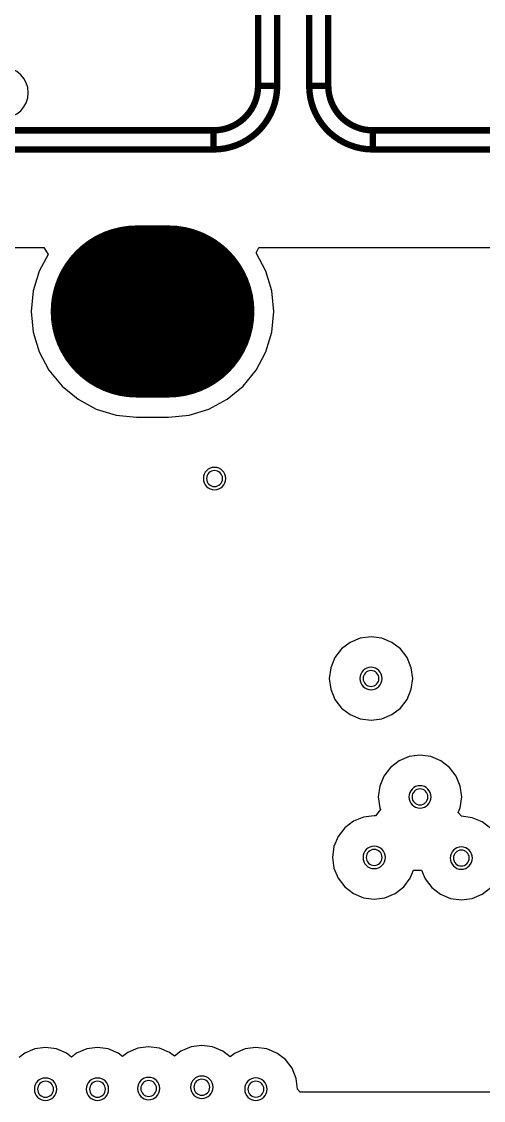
# Model space of a CAD drawing. Header units: inches. Extents: x 32166 to 66782, y 2386 to 7162.
# Drawn here: x 33401.4 to 33434.1, y 3759.9 to 3836.2 of the extents above; entities that cross this region are included whole.
import ezdxf

# ---------------------------------------------------------------- set-up
doc = ezdxf.new("R2010")
doc.units = ezdxf.units.IN
doc.header["$LTSCALE"] = 0.64311
doc.header["$MEASUREMENT"] = 0
for name, color, linetype in [('KEEPOUTLAYER', 6, 'CONTINUOUS'), ('MULTILAYER', 9, 'CONTINUOUS'), ('TOPLAYER', 1, 'CONTINUOUS'), ('TOPOVERLAY', 2, 'CONTINUOUS'), ('TOPSOLDER', 216, 'CONTINUOUS')]:
    doc.layers.add(name, color=color, linetype=linetype)

msp = doc.modelspace()

# ---------------------------------------------------------------- linework, layer by layer
at = {"layer": 'KEEPOUTLAYER'}
for start, end in [(0, 180), (180, 0)]:
    msp.add_arc((33400.068, 3831.12), 1.8, start, end, dxfattribs=at)
at = {"layer": 'MULTILAYER', "const_width": 2.7}
msp.add_lwpolyline([(33412.017, 3815.661, 1), (33409.317, 3815.661, 1)], format="xyb", close=True, dxfattribs=at)
at = {"layer": 'MULTILAYER'}
for centre, start, end in [((33415.053, 3803.85), 0, 180), ((33415.053, 3803.85), 180, 0), ((33426.123, 3789.72), 0, 180), ((33426.123, 3789.72), 180, 0), ((33429.587, 3781.35), 0, 180), ((33429.587, 3781.35), 180, 0), ((33426.347, 3777.075), 0, 180), ((33432.513, 3777.03), 0, 180), ((33426.347, 3777.075), 180, 0), ((33432.513, 3777.03), 180, 0), ((33403.096, 3760.69), 0, 180), ((33406.768, 3760.69), 0, 180), ((33410.391, 3760.74), 0, 180), ((33414.153, 3760.83), 0, 180), ((33414.153, 3760.83), 180, 0), ((33417.978, 3760.695), 0, 180), ((33403.096, 3760.69), 180, 0), ((33406.768, 3760.69), 180, 0), ((33410.391, 3760.74), 180, 0), ((33417.978, 3760.695), 180, 0)]:
    msp.add_arc(centre, 0.562, start, end, dxfattribs=at)
at = {"layer": 'TOPLAYER'}
for p, q in [((33292.354, 3820.185), (33402.985, 3820.185)), ((33403.278, 3819.694), (33402.649, 3818.516)), ((33402.985, 3820.185), (33403.278, 3819.694)), ((33417.995, 3819.806), (33418.174, 3820.185)), ((33418.685, 3818.516), (33417.995, 3819.806)), ((33418.174, 3820.185), (33437.185, 3820.185)), ((33402.649, 3818.516), (33402.224, 3817.116)), ((33419.109, 3817.116), (33418.685, 3818.516)), ((33402.224, 3817.116), (33402.081, 3815.661)), ((33419.252, 3815.661), (33419.109, 3817.116)), ((33402.081, 3815.661), (33402.224, 3814.205)), ((33419.109, 3814.205), (33419.252, 3815.661)), ((33402.224, 3814.205), (33402.649, 3812.806)), ((33418.685, 3812.806), (33419.109, 3814.205)), ((33402.649, 3812.806), (33403.338, 3811.516)), ((33417.995, 3811.516), (33418.685, 3812.806)), ((33403.338, 3811.516), (33404.266, 3810.385)), ((33417.067, 3810.385), (33417.995, 3811.516)), ((33404.266, 3810.385), (33405.396, 3809.457)), ((33415.937, 3809.457), (33417.067, 3810.385)), ((33405.396, 3809.457), (33406.686, 3808.768)), ((33414.647, 3808.768), (33415.937, 3809.457)), ((33406.686, 3808.768), (33408.086, 3808.343)), ((33408.086, 3808.343), (33409.542, 3808.2)), ((33409.542, 3808.2), (33411.792, 3808.2)), ((33411.792, 3808.2), (33413.247, 3808.343)), ((33413.247, 3808.343), (33414.647, 3808.768)), ((33424.648, 3792.275), (33424.037, 3791.806)), ((33425.359, 3792.569), (33424.648, 3792.275)), ((33426.123, 3792.67), (33425.359, 3792.569)), ((33426.886, 3792.569), (33426.123, 3792.67)), ((33427.598, 3792.275), (33426.886, 3792.569)), ((33428.209, 3791.806), (33427.598, 3792.275)), ((33424.037, 3791.806), (33423.568, 3791.195)), ((33428.678, 3791.195), (33428.209, 3791.806)), ((33423.568, 3791.195), (33423.273, 3790.483)), ((33428.972, 3790.483), (33428.678, 3791.195)), ((33423.273, 3790.483), (33423.173, 3789.72)), ((33429.073, 3789.72), (33428.972, 3790.483)), ((33423.173, 3789.72), (33423.273, 3788.956)), ((33428.972, 3788.956), (33429.073, 3789.72)), ((33423.273, 3788.956), (33423.568, 3788.245)), ((33423.568, 3788.245), (33424.037, 3787.634)), ((33428.209, 3787.634), (33428.678, 3788.245)), ((33428.678, 3788.245), (33428.972, 3788.956)), ((33424.037, 3787.634), (33424.648, 3787.165)), ((33427.598, 3787.165), (33428.209, 3787.634)), ((33424.648, 3787.165), (33425.359, 3786.87)), ((33425.359, 3786.87), (33426.123, 3786.769)), ((33426.123, 3786.769), (33426.886, 3786.87)), ((33426.886, 3786.87), (33427.598, 3787.165)), ((33428.112, 3783.904), (33427.501, 3783.436)), ((33428.823, 3784.199), (33428.112, 3783.904)), ((33429.587, 3784.3), (33428.823, 3784.199)), ((33430.351, 3784.199), (33429.587, 3784.3)), ((33431.062, 3783.904), (33430.351, 3784.199)), ((33431.673, 3783.436), (33431.062, 3783.904)), ((33427.501, 3783.436), (33427.032, 3782.825)), ((33432.142, 3782.825), (33431.673, 3783.436)), ((33426.737, 3782.113), (33426.637, 3781.35)), ((33427.032, 3782.825), (33426.737, 3782.113)), ((33432.437, 3782.113), (33432.142, 3782.825)), ((33432.537, 3781.35), (33432.437, 3782.113)), ((33426.637, 3781.35), (33426.737, 3780.586)), ((33432.437, 3780.586), (33432.537, 3781.35)), ((33426.737, 3780.586), (33426.787, 3780.466)), ((33432.3, 3780.257), (33432.437, 3780.586)), ((33425.583, 3779.924), (33424.872, 3779.629)), ((33426.347, 3780.025), (33425.583, 3779.924)), ((33426.439, 3780.013), (33426.347, 3780.025)), ((33426.787, 3780.466), (33426.439, 3780.013)), ((33432.513, 3779.98), (33432.3, 3780.257)), ((33433.276, 3779.879), (33432.513, 3779.98)), ((33433.988, 3779.585), (33433.276, 3779.879)), ((33424.261, 3779.161), (33423.792, 3778.55)), ((33424.872, 3779.629), (33424.261, 3779.161)), ((33434.599, 3779.116), (33433.988, 3779.585)), ((33423.792, 3778.55), (33423.497, 3777.838)), ((33423.497, 3777.838), (33423.397, 3777.075)), ((33423.397, 3777.075), (33423.497, 3776.311)), ((33423.497, 3776.311), (33423.792, 3775.599)), ((33428.902, 3775.599), (33429.135, 3776.162)), ((33429.135, 3776.162), (33429.706, 3776.162)), ((33429.706, 3776.162), (33429.958, 3775.555)), ((33423.792, 3775.599), (33424.261, 3774.988)), ((33428.433, 3774.988), (33428.902, 3775.599)), ((33429.958, 3775.555), (33430.427, 3774.944)), ((33424.261, 3774.988), (33424.872, 3774.52)), ((33424.872, 3774.52), (33425.583, 3774.225)), ((33427.111, 3774.225), (33427.822, 3774.52)), ((33427.822, 3774.52), (33428.433, 3774.988)), ((33430.427, 3774.944), (33431.038, 3774.475)), ((33431.038, 3774.475), (33431.749, 3774.18)), ((33433.276, 3774.18), (33433.988, 3774.475)), ((33433.988, 3774.475), (33434.599, 3774.944)), ((33425.583, 3774.225), (33426.347, 3774.124)), ((33426.347, 3774.124), (33427.111, 3774.225)), ((33431.749, 3774.18), (33432.513, 3774.079)), ((33432.513, 3774.079), (33433.276, 3774.18)), ((33401.621, 3763.245), (33401.225, 3762.941)), ((33402.333, 3763.54), (33401.621, 3763.245)), ((33403.096, 3763.64), (33402.333, 3763.54)), ((33403.86, 3763.54), (33403.096, 3763.64)), ((33404.571, 3763.245), (33403.86, 3763.54)), ((33404.932, 3762.968), (33404.571, 3763.245)), ((33405.293, 3763.245), (33404.932, 3762.968)), ((33406.005, 3763.54), (33405.293, 3763.245)), ((33406.768, 3763.64), (33406.005, 3763.54)), ((33407.532, 3763.54), (33406.768, 3763.64)), ((33408.243, 3763.245), (33407.532, 3763.54)), ((33408.547, 3763.012), (33408.243, 3763.245)), ((33408.916, 3763.295), (33408.547, 3763.012)), ((33409.627, 3763.589), (33408.916, 3763.295)), ((33410.391, 3763.69), (33409.627, 3763.589)), ((33411.154, 3763.589), (33410.391, 3763.69)), ((33411.866, 3763.295), (33411.154, 3763.589)), ((33412.213, 3763.028), (33411.866, 3763.295)), ((33412.678, 3763.385), (33412.213, 3763.028)), ((33413.389, 3763.679), (33412.678, 3763.385)), ((33414.153, 3763.78), (33413.389, 3763.679)), ((33414.916, 3763.679), (33414.153, 3763.78)), ((33415.628, 3763.385), (33414.916, 3763.679)), ((33416.153, 3762.981), (33415.628, 3763.385)), ((33416.503, 3763.25), (33416.153, 3762.981)), ((33417.214, 3763.544), (33416.503, 3763.25)), ((33417.978, 3763.645), (33417.214, 3763.544)), ((33418.741, 3763.544), (33417.978, 3763.645)), ((33419.453, 3763.25), (33418.741, 3763.544)), ((33420.064, 3762.781), (33419.453, 3763.25)), ((33420.533, 3762.17), (33420.064, 3762.781)), ((33420.827, 3761.458), (33420.533, 3762.17)), ((33420.928, 3760.695), (33420.827, 3761.458)), ((33421.115, 3760.481), (33420.928, 3760.695)), ((33486.621, 3760.481), (33421.115, 3760.481))]:
    msp.add_line(p, q, dxfattribs=at)
at = {"layer": 'TOPLAYER', "const_width": 11.25}
msp.add_lwpolyline([(33409.542, 3815.661), (33411.792, 3815.661)], dxfattribs=at)
at = {"layer": 'TOPLAYER', "const_width": 5.625}
for points in [[(33412.354, 3815.661, 1), (33406.729, 3815.661, 1)], [(33414.604, 3815.661, 1), (33408.979, 3815.661, 1)]]:
    msp.add_lwpolyline(points, format="xyb", close=True, dxfattribs=at)
at = {"layer": 'TOPLAYER'}
for centre, start, end in [((33415.053, 3803.85), 0, 180), ((33415.053, 3803.85), 180, 0), ((33426.123, 3789.72), 0, 180), ((33426.123, 3789.72), 180, 0), ((33429.587, 3781.35), 0, 180), ((33429.587, 3781.35), 180, 0), ((33426.347, 3777.075), 0, 180), ((33432.513, 3777.03), 0, 180), ((33426.347, 3777.075), 180, 0), ((33432.513, 3777.03), 180, 0), ((33403.096, 3760.69), 0, 180), ((33406.768, 3760.69), 0, 180), ((33410.391, 3760.74), 0, 180), ((33414.153, 3760.83), 0, 180), ((33414.153, 3760.83), 180, 0), ((33417.978, 3760.695), 0, 180), ((33403.096, 3760.69), 180, 0), ((33406.768, 3760.69), 180, 0), ((33410.391, 3760.74), 180, 0), ((33417.978, 3760.695), 180, 0)]:
    msp.add_arc(centre, 0.562, start, end, dxfattribs=at)
at = {"layer": 'TOPOVERLAY', "const_width": 0.45}
for points in [[(33418.134, 3831.614), (33418.134, 3946.364)], [(33419.484, 3831.614), (33419.484, 3946.364)], [(33421.749, 3831.614), (33421.749, 3946.364)], [(33423.099, 3831.614), (33423.099, 3946.364)], [(33418.134, 3831.614), (33419.484, 3831.614)], [(33421.749, 3831.614), (33423.099, 3831.614)], [(33266.034, 3828.464), (33414.984, 3828.464)], [(33414.984, 3827.114), (33414.984, 3828.464)], [(33426.249, 3828.464), (33575.199, 3828.464)], [(33426.249, 3827.114), (33426.249, 3828.464)], [(33266.034, 3827.114), (33414.984, 3827.114)], [(33426.249, 3827.114), (33575.199, 3827.114)]]:
    msp.add_lwpolyline(points, dxfattribs=at)
for points in [[(33418.134, 3831.614, -0.414214), (33414.984, 3828.464)], [(33419.484, 3831.614, -0.414214), (33414.984, 3827.114)], [(33426.249, 3827.114, -0.414214), (33421.749, 3831.614)], [(33426.249, 3828.464, -0.414214), (33423.099, 3831.614)]]:
    msp.add_lwpolyline(points, format="xyb", dxfattribs=at)
at = {"layer": 'TOPOVERLAY', "const_width": 0.225}
for points in [[(33418.021, 3831.614, 1), (33418.246, 3831.614, 1)], [(33418.021, 3831.614, 1), (33418.246, 3831.614, 1)], [(33418.021, 3831.614, 1), (33418.246, 3831.614, 1)], [(33419.371, 3831.614, 1), (33419.596, 3831.614, 1)], [(33419.371, 3831.614, 1), (33419.596, 3831.614, 1)], [(33419.371, 3831.614, 1), (33419.596, 3831.614, 1)], [(33421.636, 3831.614, 1), (33421.861, 3831.614, 1)], [(33421.636, 3831.614, 1), (33421.861, 3831.614, 1)], [(33421.636, 3831.614, 1), (33421.861, 3831.614, 1)], [(33422.986, 3831.614, 1), (33423.211, 3831.614, 1)], [(33422.986, 3831.614, 1), (33423.211, 3831.614, 1)], [(33422.986, 3831.614, 1), (33423.211, 3831.614, 1)], [(33414.871, 3828.464, 1), (33415.096, 3828.464, 1)], [(33414.871, 3828.464, 1), (33415.096, 3828.464, 1)], [(33414.871, 3828.464, 1), (33415.096, 3828.464, 1)], [(33426.136, 3828.464, 1), (33426.361, 3828.464, 1)], [(33426.136, 3828.464, 1), (33426.361, 3828.464, 1)], [(33426.136, 3828.464, 1), (33426.361, 3828.464, 1)], [(33414.871, 3827.114, 1), (33415.096, 3827.114, 1)], [(33414.871, 3827.114, 1), (33415.096, 3827.114, 1)], [(33414.871, 3827.114, 1), (33415.096, 3827.114, 1)], [(33426.136, 3827.114, 1), (33426.361, 3827.114, 1)], [(33426.136, 3827.114, 1), (33426.361, 3827.114, 1)], [(33426.136, 3827.114, 1), (33426.361, 3827.114, 1)]]:
    msp.add_lwpolyline(points, format="xyb", close=True, dxfattribs=at)
at = {"layer": 'TOPSOLDER', "const_width": 12.164}
msp.add_lwpolyline([(33409.542, 3815.661), (33411.792, 3815.661)], dxfattribs=at)
at = {"layer": 'TOPSOLDER', "const_width": 6.082}
for points in [[(33412.583, 3815.661, 1), (33406.5, 3815.661, 1)], [(33414.833, 3815.661, 1), (33408.75, 3815.661, 1)]]:
    msp.add_lwpolyline(points, format="xyb", close=True, dxfattribs=at)
at = {"layer": 'TOPSOLDER'}
for centre, start, end in [((33415.053, 3803.85), 0, 180), ((33415.053, 3803.85), 180, 0), ((33426.123, 3789.72), 0, 180), ((33426.123, 3789.72), 180, 0), ((33429.587, 3781.35), 0, 180), ((33429.587, 3781.35), 180, 0), ((33426.347, 3777.075), 0, 180), ((33432.513, 3777.03), 0, 180), ((33426.347, 3777.075), 180, 0), ((33432.513, 3777.03), 180, 0), ((33410.391, 3760.74), 0, 180), ((33414.153, 3760.83), 0, 180), ((33403.096, 3760.69), 0, 180), ((33406.768, 3760.69), 0, 180), ((33414.153, 3760.83), 180, 0), ((33417.978, 3760.695), 0, 180), ((33403.096, 3760.69), 180, 0), ((33406.768, 3760.69), 180, 0), ((33410.391, 3760.74), 180, 0), ((33417.978, 3760.695), 180, 0)]:
    msp.add_arc(centre, 0.791, start, end, dxfattribs=at)

doc.saveas('drawing.dxf')
